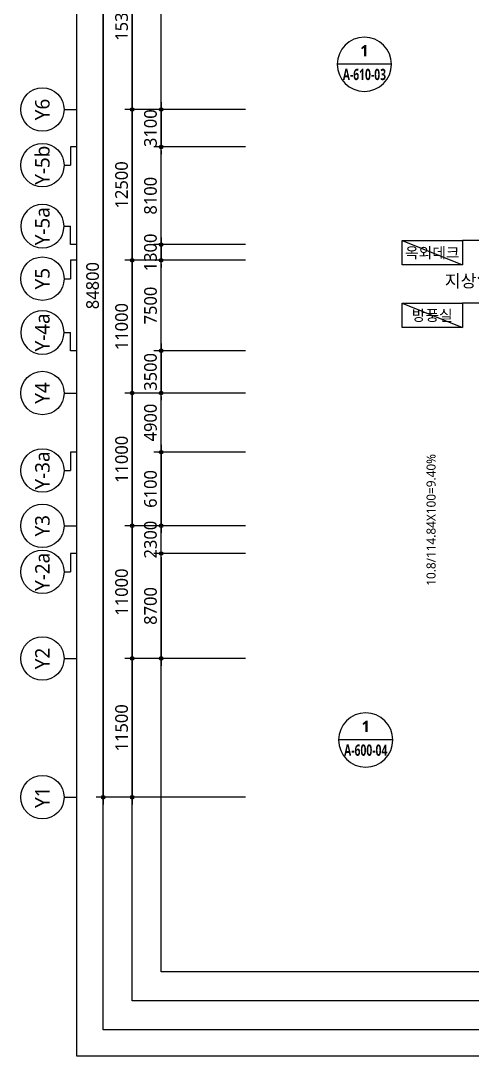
# Model space of a CAD drawing. Header units: millimetres. Extents: x -867282 to 190005487, y -1022614 to 455456909.
# Drawn here: x 784132 to 821599, y 36445 to 122273 of the extents above; entities that cross this region are included whole.
import ezdxf
from ezdxf.enums import TextEntityAlignment as Align

# ---------------------------------------------------------------- set-up
doc = ezdxf.new("R2010")
doc.units = ezdxf.units.MM
doc.header["$LTSCALE"] = 400
doc.header["$MEASUREMENT"] = 0
doc.header["$PDSIZE"] = -10
doc.layers.get('0').update_dxf_attribs({"linetype": 'CONTINUOUS'})
doc.layers.get('Defpoints').update_dxf_attribs({"color": 153, "linetype": 'CONTINUOUS'})
for name, color, linetype in [('A-ANNO-GRA1', 7, 'CONTINUOUS'), ('A-ANNO-TEXT1', 7, 'CONTINUOUS'), ('A-ANNO-TEXT2', 3, 'CONTINUOUS'), ('A-ST-AXIS-BUB', 7, 'CONTINUOUS'), ('A-ST-AXIS-DIM', 7, 'CONTINUOUS'), ('AA-MKXS', 3, 'CONTINUOUS'), ('X-SEC-종$0$A-ST-AXIS-BUB', 7, 'CONTINUOUS')]:
    doc.layers.add(name, color=color, linetype=linetype)
doc.layers.add('Defpoint', color=161, linetype='CONTINUOUS', plot=False)
doc.styles.add('2020음성 1차', font='')
doc.styles.add('SAMOO', font='romans.shx', dxfattribs={"bigfont": 'whgtxt.shx'})
doc.styles.add('SH_대대리576', font='malgun.ttf')
doc.styles.add('SH_진천_나눔', font='')
doc.styles.get('2020음성 1차').set_extended_font_data('NanumGothic', bold=True)
doc.styles.get('SH_진천_나눔').set_extended_font_data('NanumGothic', bold=True)
doc.dimstyles.new('SHP 600', dxfattribs={"dimscale": 300, "dimtxt": 3.5, "dimasz": 1, "dimexe": 2, "dimexo": 2, "dimgap": 1, "dimtad": 1, "dimdec": 0, "dimzin": 0, "dimdsep": 46, "dimtxsty": 'SH_대대리576', "dimblk": 'DIMDOT', "dimcen": 0.09, "dimclrt": 3, "dimadec": 0, "dimazin": 1, "dimtfac": 1, "dimtdec": 0, "dimtix": 1, "dimtmove": 2, "dimatfit": 0, "dimldrblk": 'DIMDOT', "dimfxl": 1, "dimtolj": 1, "dimtzin": 0, "dimarcsym": 0})

# ---------------------------------------------------------------- blocks, each defined once
blk = doc.blocks.new('DIMDOT')
at = {"color": 0}
blk.add_line((-2, 0), (2, 0), dxfattribs=at)
for radius in [0.5, 0.25]:
    blk.add_circle((0, 0), radius, dxfattribs=at)
blk = doc.blocks.new('*D75')
at = {"layer": 'A-ST-AXIS-DIM', "color": 0, "lineweight": -2, "transparency": 16777216}
for p, q in [((802782, 142716), (790382, 142716)), ((790982, 142416), (790982, 58216)), ((802782, 57916), (790382, 57916))]:
    blk.add_line(p, q, dxfattribs=at)
at = {"layer": 'Defpoints', "color": 0, "transparency": 16777216}
for p in [(803382, 142716), (790982, 57916), (803382, 57916)]:
    blk.add_point(p, dxfattribs=at)
at = {"layer": 'A-ST-AXIS-DIM', "color": 0, "linetype": 'ByBlock', "lineweight": -2, "transparency": 16777216, "xscale": 300, "yscale": 300, "zscale": 300}
for p, rotation in [((790982, 142716), 90), ((790982, 57916), 270)]:
    blk.add_blockref('DIMDOT', p, dxfattribs=dict(at, rotation=rotation))
at = {"layer": 'A-ST-AXIS-DIM', "color": 3, "transparency": 16777216, "insert": (790102, 100316), "char_height": 1050, "attachment_point": 5, "rotation": 90, "style": 'SH_대대리576'}
blk.add_mtext('\\A1;84800', dxfattribs=at)
blk = doc.blocks.new('*D76')
at = {"layer": 'A-ST-AXIS-DIM', "color": 0, "lineweight": -2, "transparency": 16777216}
for p, q in [((802782, 69416), (792782, 69416)), ((793382, 69116), (793382, 58216)), ((802782, 57916), (792782, 57916))]:
    blk.add_line(p, q, dxfattribs=at)
at = {"layer": 'Defpoints', "color": 0, "transparency": 16777216}
for p in [(803382, 69416), (793382, 57916), (803382, 57916)]:
    blk.add_point(p, dxfattribs=at)
at = {"layer": 'A-ST-AXIS-DIM', "color": 0, "linetype": 'ByBlock', "lineweight": -2, "transparency": 16777216, "xscale": 300, "yscale": 300, "zscale": 300}
for p, rotation in [((793382, 69416), 90), ((793382, 57916), 270)]:
    blk.add_blockref('DIMDOT', p, dxfattribs=dict(at, rotation=rotation))
at = {"layer": 'A-ST-AXIS-DIM', "color": 3, "transparency": 16777216, "insert": (792505, 63666), "char_height": 1050, "attachment_point": 5, "rotation": 90, "style": 'SH_대대리576'}
blk.add_mtext('\\A1;11500', dxfattribs=at)
blk = doc.blocks.new('*D77')
at = {"layer": 'A-ST-AXIS-DIM', "color": 0, "lineweight": -2, "transparency": 16777216}
for p, q in [((802782, 80416), (792782, 80416)), ((793382, 80116), (793382, 69716)), ((802782, 69416), (792782, 69416))]:
    blk.add_line(p, q, dxfattribs=at)
at = {"layer": 'Defpoints', "color": 0, "transparency": 16777216}
for p in [(803382, 80416), (793382, 69416), (803382, 69416)]:
    blk.add_point(p, dxfattribs=at)
at = {"layer": 'A-ST-AXIS-DIM', "color": 0, "linetype": 'ByBlock', "lineweight": -2, "transparency": 16777216, "xscale": 300, "yscale": 300, "zscale": 300}
for p, rotation in [((793382, 80416), 90), ((793382, 69416), 270)]:
    blk.add_blockref('DIMDOT', p, dxfattribs=dict(at, rotation=rotation))
at = {"layer": 'A-ST-AXIS-DIM', "color": 3, "transparency": 16777216, "insert": (792506, 74916), "char_height": 1050, "attachment_point": 5, "rotation": 90, "style": 'SH_대대리576'}
blk.add_mtext('\\A1;11000', dxfattribs=at)
blk = doc.blocks.new('*D78')
at = {"layer": 'A-ST-AXIS-DIM', "color": 0, "lineweight": -2, "transparency": 16777216}
for p, q in [((802782, 91416), (792782, 91416)), ((793382, 91116), (793382, 80716)), ((802782, 80416), (792782, 80416))]:
    blk.add_line(p, q, dxfattribs=at)
at = {"layer": 'Defpoints', "color": 0, "transparency": 16777216}
for p in [(803382, 91416), (793382, 80416), (803382, 80416)]:
    blk.add_point(p, dxfattribs=at)
at = {"layer": 'A-ST-AXIS-DIM', "color": 0, "linetype": 'ByBlock', "lineweight": -2, "transparency": 16777216, "xscale": 300, "yscale": 300, "zscale": 300}
for p, rotation in [((793382, 91416), 90), ((793382, 80416), 270)]:
    blk.add_blockref('DIMDOT', p, dxfattribs=dict(at, rotation=rotation))
at = {"layer": 'A-ST-AXIS-DIM', "color": 3, "transparency": 16777216, "insert": (792506, 85916), "char_height": 1050, "attachment_point": 5, "rotation": 90, "style": 'SH_대대리576'}
blk.add_mtext('\\A1;11000', dxfattribs=at)
blk = doc.blocks.new('*D79')
at = {"layer": 'A-ST-AXIS-DIM', "color": 0, "lineweight": -2, "transparency": 16777216}
for p, q in [((802782, 102416), (792782, 102416)), ((793382, 102116), (793382, 91716)), ((802782, 91416), (792782, 91416))]:
    blk.add_line(p, q, dxfattribs=at)
at = {"layer": 'Defpoints', "color": 0, "transparency": 16777216}
for p in [(803382, 102416), (793382, 91416), (803382, 91416)]:
    blk.add_point(p, dxfattribs=at)
at = {"layer": 'A-ST-AXIS-DIM', "color": 0, "linetype": 'ByBlock', "lineweight": -2, "transparency": 16777216, "xscale": 300, "yscale": 300, "zscale": 300}
for p, rotation in [((793382, 102416), 90), ((793382, 91416), 270)]:
    blk.add_blockref('DIMDOT', p, dxfattribs=dict(at, rotation=rotation))
at = {"layer": 'A-ST-AXIS-DIM', "color": 3, "transparency": 16777216, "insert": (792506, 96916), "char_height": 1050, "attachment_point": 5, "rotation": 90, "style": 'SH_대대리576'}
blk.add_mtext('\\A1;11000', dxfattribs=at)
blk = doc.blocks.new('*D80')
at = {"layer": 'A-ST-AXIS-DIM', "color": 0, "lineweight": -2, "transparency": 16777216}
for p, q in [((802782, 114916), (792782, 114916)), ((793382, 114616), (793382, 102716)), ((802782, 102416), (792782, 102416))]:
    blk.add_line(p, q, dxfattribs=at)
at = {"layer": 'Defpoints', "color": 0, "transparency": 16777216}
for p in [(803382, 114916), (793382, 102416), (803382, 102416)]:
    blk.add_point(p, dxfattribs=at)
at = {"layer": 'A-ST-AXIS-DIM', "color": 0, "linetype": 'ByBlock', "lineweight": -2, "transparency": 16777216, "xscale": 300, "yscale": 300, "zscale": 300}
for p, rotation in [((793382, 114916), 90), ((793382, 102416), 270)]:
    blk.add_blockref('DIMDOT', p, dxfattribs=dict(at, rotation=rotation))
at = {"layer": 'A-ST-AXIS-DIM', "color": 3, "transparency": 16777216, "insert": (792503, 108666), "char_height": 1050, "attachment_point": 5, "rotation": 90, "style": 'SH_대대리576'}
blk.add_mtext('\\A1;12500', dxfattribs=at)
blk = doc.blocks.new('*D81')
at = {"layer": 'A-ST-AXIS-DIM', "color": 0, "lineweight": -2, "transparency": 16777216}
for p, q in [((802782, 130216), (792782, 130216)), ((793382, 129916), (793382, 115216)), ((802782, 114916), (792782, 114916))]:
    blk.add_line(p, q, dxfattribs=at)
at = {"layer": 'Defpoints', "color": 0, "transparency": 16777216}
for p in [(803382, 130216), (793382, 114916), (803382, 114916)]:
    blk.add_point(p, dxfattribs=at)
at = {"layer": 'A-ST-AXIS-DIM', "color": 0, "linetype": 'ByBlock', "lineweight": -2, "transparency": 16777216, "xscale": 300, "yscale": 300, "zscale": 300}
for p, rotation in [((793382, 130216), 90), ((793382, 114916), 270)]:
    blk.add_blockref('DIMDOT', p, dxfattribs=dict(at, rotation=rotation))
at = {"layer": 'A-ST-AXIS-DIM', "color": 3, "transparency": 16777216, "insert": (792502, 122566), "char_height": 1050, "attachment_point": 5, "rotation": 90, "style": 'SH_대대리576'}
blk.add_mtext('\\A1;15300', dxfattribs=at)
blk = doc.blocks.new('A-ST-AXIS-BUB-1')
at = {"layer": 'A-ST-AXIS-BUB'}
blk.add_line((0, 350), (0, 0), dxfattribs=at)
blk.add_circle((0, 950), 600, dxfattribs=at)
blk = doc.blocks.new('A-ST-AXIS-BUB-2')
at = {"layer": 'X-SEC-종$0$A-ST-AXIS-BUB'}
blk.add_line((1800, 1050, -103000), (1800, 525, -103000), dxfattribs=at)
at = {"layer": 'X-SEC-종$0$A-ST-AXIS-BUB', "elevation": -103000}
blk.add_lwpolyline([(3323, 0), (3323, 525), (1800, 525)], dxfattribs=at)
at = {"layer": 'X-SEC-종$0$A-ST-AXIS-BUB'}
blk.add_circle((1800, 2850, -103000), 1800, dxfattribs=at)
blk = doc.blocks.new('*U392')
at = {"layer": 'AA-MKXS', "color": 3, "linetype": 'Continuous', "ltscale": 5}
blk.add_line((-5.999976, 0), (5.999976, 0), dxfattribs=at)
blk.add_circle((0, 0), 5.999976, dxfattribs=at)
at = {"layer": 'AA-MKXS', "style": 'SAMOO', "width": 0.85}
blk.add_attdef('ViewNUM', text='', height=2.5, dxfattribs=at).set_placement((0, 1), align=Align.BOTTOM_CENTER)
blk.add_attdef('SheetNUM', text='', height=2.5, dxfattribs=at).set_placement((0, -1), align=Align.TOP_CENTER)
blk = doc.blocks.new('*D469')
at = {"layer": 'A-ST-AXIS-DIM', "color": 0, "lineweight": -2, "transparency": 16777216}
for p, q in [((795782, 80716), (795782, 81016)), ((802782, 80416), (795182, 80416)), ((795782, 78116), (795782, 80416)), ((802782, 78116), (795182, 78116)), ((795782, 77816), (795782, 77516))]:
    blk.add_line(p, q, dxfattribs=at)
at = {"layer": 'Defpoints', "color": 0, "transparency": 16777216}
for p in [(795782, 80416), (803382, 80416), (803382, 78116)]:
    blk.add_point(p, dxfattribs=at)
at = {"layer": 'A-ST-AXIS-DIM', "color": 0, "linetype": 'ByBlock', "lineweight": -2, "transparency": 16777216, "xscale": 300, "yscale": 300, "zscale": 300}
for p, rotation in [((795782, 80416), 270), ((795782, 78116), 90)]:
    blk.add_blockref('DIMDOT', p, dxfattribs=dict(at, rotation=rotation))
at = {"layer": 'A-ST-AXIS-DIM', "color": 3, "transparency": 16777216, "insert": (794902, 79266), "char_height": 1050, "attachment_point": 5, "rotation": 90, "style": 'SH_대대리576'}
blk.add_mtext('\\A1;2300', dxfattribs=at)
blk = doc.blocks.new('*D470')
at = {"layer": 'A-ST-AXIS-DIM', "color": 0, "lineweight": -2, "transparency": 16777216}
for p, q in [((802782, 78116), (795182, 78116)), ((795782, 77816), (795782, 69716)), ((802782, 69416), (795182, 69416))]:
    blk.add_line(p, q, dxfattribs=at)
at = {"layer": 'Defpoints', "color": 0, "transparency": 16777216}
for p in [(803382, 78116), (795782, 69416), (803382, 69416)]:
    blk.add_point(p, dxfattribs=at)
at = {"layer": 'A-ST-AXIS-DIM', "color": 0, "linetype": 'ByBlock', "lineweight": -2, "transparency": 16777216, "xscale": 300, "yscale": 300, "zscale": 300}
for p, rotation in [((795782, 78116), 90), ((795782, 69416), 270)]:
    blk.add_blockref('DIMDOT', p, dxfattribs=dict(at, rotation=rotation))
at = {"layer": 'A-ST-AXIS-DIM', "color": 3, "transparency": 16777216, "insert": (794902, 73766), "char_height": 1050, "attachment_point": 5, "rotation": 90, "style": 'SH_대대리576'}
blk.add_mtext('\\A1;8700', dxfattribs=at)
blk = doc.blocks.new('*D471')
at = {"layer": 'A-ST-AXIS-DIM', "color": 0, "lineweight": -2, "transparency": 16777216}
for p, q in [((802782, 86516), (795182, 86516)), ((795782, 86216), (795782, 80716)), ((802782, 80416), (795182, 80416))]:
    blk.add_line(p, q, dxfattribs=at)
at = {"layer": 'Defpoints', "color": 0, "transparency": 16777216}
for p in [(803382, 86516), (795782, 80416), (803382, 80416)]:
    blk.add_point(p, dxfattribs=at)
at = {"layer": 'A-ST-AXIS-DIM', "color": 0, "linetype": 'ByBlock', "lineweight": -2, "transparency": 16777216, "xscale": 300, "yscale": 300, "zscale": 300}
for p, rotation in [((795782, 86516), 90), ((795782, 80416), 270)]:
    blk.add_blockref('DIMDOT', p, dxfattribs=dict(at, rotation=rotation))
at = {"layer": 'A-ST-AXIS-DIM', "color": 3, "transparency": 16777216, "insert": (794902, 83466), "char_height": 1050, "attachment_point": 5, "rotation": 90, "style": 'SH_대대리576'}
blk.add_mtext('\\A1;6100', dxfattribs=at)
blk = doc.blocks.new('*D472')
at = {"layer": 'A-ST-AXIS-DIM', "color": 0, "lineweight": -2, "transparency": 16777216}
for p, q in [((802782, 91416), (795182, 91416)), ((795782, 86816), (795782, 91116)), ((802782, 86516), (795182, 86516))]:
    blk.add_line(p, q, dxfattribs=at)
at = {"layer": 'Defpoints', "color": 0, "transparency": 16777216}
for p in [(795782, 91416), (803382, 91416), (803382, 86516)]:
    blk.add_point(p, dxfattribs=at)
at = {"layer": 'A-ST-AXIS-DIM', "color": 0, "linetype": 'ByBlock', "lineweight": -2, "transparency": 16777216, "xscale": 300, "yscale": 300, "zscale": 300}
for p, rotation in [((795782, 91416), 90), ((795782, 86516), 270)]:
    blk.add_blockref('DIMDOT', p, dxfattribs=dict(at, rotation=rotation))
at = {"layer": 'A-ST-AXIS-DIM', "color": 3, "transparency": 16777216, "insert": (794902, 88966), "char_height": 1050, "attachment_point": 5, "rotation": 90, "style": 'SH_대대리576'}
blk.add_mtext('\\A1;4900', dxfattribs=at)
blk = doc.blocks.new('*D473')
at = {"layer": 'A-ST-AXIS-DIM', "color": 0, "lineweight": -2, "transparency": 16777216}
for p, q in [((795782, 95216), (795782, 95516)), ((802782, 94916), (795182, 94916)), ((795782, 94916), (795782, 91416)), ((802782, 91416), (795182, 91416)), ((795782, 91116), (795782, 90816))]:
    blk.add_line(p, q, dxfattribs=at)
at = {"layer": 'Defpoints', "color": 0, "transparency": 16777216}
for p in [(803382, 94916), (795782, 91416), (803382, 91416)]:
    blk.add_point(p, dxfattribs=at)
at = {"layer": 'A-ST-AXIS-DIM', "color": 0, "linetype": 'ByBlock', "lineweight": -2, "transparency": 16777216, "xscale": 300, "yscale": 300, "zscale": 300}
for p, rotation in [((795782, 94916), 270), ((795782, 91416), 90)]:
    blk.add_blockref('DIMDOT', p, dxfattribs=dict(at, rotation=rotation))
at = {"layer": 'A-ST-AXIS-DIM', "color": 3, "transparency": 16777216, "insert": (794902, 93166), "char_height": 1050, "attachment_point": 5, "rotation": 90, "style": 'SH_대대리576'}
blk.add_mtext('\\A1;3500', dxfattribs=at)
blk = doc.blocks.new('*D474')
at = {"layer": 'A-ST-AXIS-DIM', "color": 0, "lineweight": -2, "transparency": 16777216}
for p, q in [((802782, 102416), (795182, 102416)), ((795782, 95216), (795782, 102116)), ((802782, 94916), (795182, 94916))]:
    blk.add_line(p, q, dxfattribs=at)
at = {"layer": 'Defpoints', "color": 0, "transparency": 16777216}
for p in [(795782, 102416), (803382, 102416), (803382, 94916)]:
    blk.add_point(p, dxfattribs=at)
at = {"layer": 'A-ST-AXIS-DIM', "color": 0, "linetype": 'ByBlock', "lineweight": -2, "transparency": 16777216, "xscale": 300, "yscale": 300, "zscale": 300}
for p, rotation in [((795782, 102416), 90), ((795782, 94916), 270)]:
    blk.add_blockref('DIMDOT', p, dxfattribs=dict(at, rotation=rotation))
at = {"layer": 'A-ST-AXIS-DIM', "color": 3, "transparency": 16777216, "insert": (794905, 98666), "char_height": 1050, "attachment_point": 5, "rotation": 90, "style": 'SH_대대리576'}
blk.add_mtext('\\A1;7500', dxfattribs=at)
blk = doc.blocks.new('*D475')
at = {"layer": 'A-ST-AXIS-DIM', "color": 0, "lineweight": -2, "transparency": 16777216}
for p, q in [((795782, 104016), (795782, 104316)), ((802782, 103716), (795182, 103716)), ((795782, 103716), (795782, 102416)), ((802782, 102416), (795182, 102416)), ((795782, 102116), (795782, 101816))]:
    blk.add_line(p, q, dxfattribs=at)
at = {"layer": 'Defpoints', "color": 0, "transparency": 16777216}
for p in [(803382, 103716), (795782, 102416), (803382, 102416)]:
    blk.add_point(p, dxfattribs=at)
at = {"layer": 'A-ST-AXIS-DIM', "color": 0, "linetype": 'ByBlock', "lineweight": -2, "transparency": 16777216, "xscale": 300, "yscale": 300, "zscale": 300}
for p, rotation in [((795782, 103716), 270), ((795782, 102416), 90)]:
    blk.add_blockref('DIMDOT', p, dxfattribs=dict(at, rotation=rotation))
at = {"layer": 'A-ST-AXIS-DIM', "color": 3, "transparency": 16777216, "insert": (794902, 103066), "char_height": 1050, "attachment_point": 5, "rotation": 90, "style": 'SH_대대리576'}
blk.add_mtext('\\A1;1300', dxfattribs=at)
blk = doc.blocks.new('*D476')
at = {"layer": 'A-ST-AXIS-DIM', "color": 0, "lineweight": -2, "transparency": 16777216}
for p, q in [((802782, 111816), (795182, 111816)), ((795782, 104016), (795782, 111516)), ((802782, 103716), (795182, 103716))]:
    blk.add_line(p, q, dxfattribs=at)
at = {"layer": 'Defpoints', "color": 0, "transparency": 16777216}
for p in [(795782, 111816), (803382, 111816), (803382, 103716)]:
    blk.add_point(p, dxfattribs=at)
at = {"layer": 'A-ST-AXIS-DIM', "color": 0, "linetype": 'ByBlock', "lineweight": -2, "transparency": 16777216, "xscale": 300, "yscale": 300, "zscale": 300}
for p, rotation in [((795782, 111816), 90), ((795782, 103716), 270)]:
    blk.add_blockref('DIMDOT', p, dxfattribs=dict(at, rotation=rotation))
at = {"layer": 'A-ST-AXIS-DIM', "color": 3, "transparency": 16777216, "insert": (794902, 107766), "char_height": 1050, "attachment_point": 5, "rotation": 90, "style": 'SH_대대리576'}
blk.add_mtext('\\A1;8100', dxfattribs=at)
blk = doc.blocks.new('*D477')
at = {"layer": 'A-ST-AXIS-DIM', "color": 0, "lineweight": -2, "transparency": 16777216}
for p, q in [((795782, 115216), (795782, 115516)), ((802782, 114916), (795182, 114916)), ((795782, 114916), (795782, 111816)), ((802782, 111816), (795182, 111816)), ((795782, 111516), (795782, 111216))]:
    blk.add_line(p, q, dxfattribs=at)
at = {"layer": 'Defpoints', "color": 0, "transparency": 16777216}
for p in [(803382, 114916), (795782, 111816), (803382, 111816)]:
    blk.add_point(p, dxfattribs=at)
at = {"layer": 'A-ST-AXIS-DIM', "color": 0, "linetype": 'ByBlock', "lineweight": -2, "transparency": 16777216, "xscale": 300, "yscale": 300, "zscale": 300}
for p, rotation in [((795782, 114916), 270), ((795782, 111816), 90)]:
    blk.add_blockref('DIMDOT', p, dxfattribs=dict(at, rotation=rotation))
at = {"layer": 'A-ST-AXIS-DIM', "color": 3, "transparency": 16777216, "insert": (794902, 113366), "char_height": 1050, "attachment_point": 5, "rotation": 90, "style": 'SH_대대리576'}
blk.add_mtext('\\A1;3100', dxfattribs=at)

msp = doc.modelspace()

# ---------------------------------------------------------------- linework, layer by layer
at = {"layer": 'A-ANNO-GRA1'}
for points in [[(820777.6, 102054.2), (815777.6, 102054.2), (815777.6, 104054.2), (820777.6, 104054.2)], [(820777.6, 96857.3), (815777.6, 96857.3), (815777.6, 98857.3), (820777.6, 98857.3)]]:
    msp.add_lwpolyline(points, close=True, dxfattribs=at)
for points in [[(826378.6, 104054.2), (820777.6, 104054.2)], [(833770.3, 98857.3), (820777.6, 98857.3)]]:
    msp.add_lwpolyline(points, dxfattribs=at)
at = {"layer": 'Defpoint'}
for p, q in [((815777.6, 104054.2), (820777.6, 102054.2)), ((815777.6, 98857.3), (820777.6, 96857.3))]:
    msp.add_line(p, q, dxfattribs=at)
for points in [[(959981.8, 36444.9), (788781.8, 36444.9), (788781.8, 165016.3), (959981.8, 165016.3)], [(957781.8, 38644.9), (790981.8, 38644.9), (790981.8, 162816.3), (957781.8, 162816.3)], [(955381.8, 41044.9), (793381.8, 41044.9), (793381.8, 160416.3), (955381.8, 160416.3)], [(952981.8, 43444.9), (795781.8, 43444.9), (795781.8, 158016.3), (952981.8, 158016.3)]]:
    msp.add_lwpolyline(points, close=True, dxfattribs=at)

# ---------------------------------------------------------------- block references
ref = msp.add_blockref('*U392', (812647.1, 118662.8), dxfattribs=dict(xscale=-375.0015000059622, yscale=375.0015000059622, zscale=375.0015000059622))
ref.add_attrib('SheetNUM', 'A-610-03', dxfattribs={"layer": 'AA-MKXS', "height": 937.5, "style": '2020음성 1차', "width": 0.7}).set_placement((812647.1, 118287.8, 103000), align=Align.TOP_CENTER)
ref.add_attrib('ViewNUM', '1', dxfattribs={"layer": 'AA-MKXS', "height": 937.5, "style": '2020음성 1차'}).set_placement((812647.1, 119037.8, 103000), align=Align.BOTTOM_CENTER)
ref = msp.add_blockref('*U392', (812757.1, 62659.9), dxfattribs=dict(xscale=-375.0015000059622, yscale=375.0015000059622, zscale=375.0015000059622))
ref.add_attrib('SheetNUM', 'A-600-04', dxfattribs={"layer": 'AA-MKXS', "height": 937.5, "style": '2020음성 1차', "width": 0.7}).set_placement((812757.1, 62284.9), align=Align.TOP_CENTER)
ref.add_attrib('ViewNUM', '1', dxfattribs={"layer": 'AA-MKXS', "height": 937.5, "style": '2020음성 1차'}).set_placement((812757.1, 63034.9), align=Align.BOTTOM_CENTER)
at = {"layer": 'A-ST-AXIS-BUB', "xscale": 3, "yscale": 3, "zscale": 3, "rotation": 90}
for p in [(788781.8, 114916.3), (788781.8, 91416.3), (788781.8, 80416.3), (788781.8, 69416.3), (788781.8, 57916.3)]:
    msp.add_blockref('A-ST-AXIS-BUB-1', p, dxfattribs=at)
at = {"layer": 'A-ST-AXIS-BUB'}
for p, rotation in [((788781.8, 108493.4), 90), ((788781.8, 99093.4), 90.00000000000001), ((788781.8, 83193.4), 90), ((788781.8, 74793.4), 90)]:
    msp.add_blockref('A-ST-AXIS-BUB-2', p, dxfattribs=dict(at, rotation=rotation))
at = {"layer": 'A-ST-AXIS-BUB', "xscale": -1}
for p, rotation in [((788781.8, 107039.2), 89.99999999999993), ((788781.8, 98239.2), 89.99999999999994)]:
    msp.add_blockref('A-ST-AXIS-BUB-2', p, dxfattribs=dict(at, rotation=rotation))

# ---------------------------------------------------------------- texts
at = {"layer": 'A-ANNO-TEXT1', "style": 'SH_대대리576'}
for s, p in [('Y6', (785931.8, 114916.3)), ('Y-5b', (785931.8, 110293.4)), ('Y-5a', (785931.8, 105239.2)), ('Y5', (785931.8, 100893.4)), ('Y-4a', (785931.8, 96439.2)), ('Y4', (785931.8, 91416.3)), ('Y-3a', (785931.8, 84993.4)), ('Y3', (785931.8, 80416.3)), ('Y-2a', (785931.8, 76593.4)), ('Y2', (785931.8, 69416.3)), ('Y1', (785931.8, 57916.3))]:
    msp.add_text(s, height=1200, rotation=90, dxfattribs=at).set_placement(p, align=Align.MIDDLE_CENTER)
at = {"layer": 'A-ANNO-TEXT1', "style": 'SH_진천_나눔'}
msp.add_text('지상1층 주출입', height=1050, dxfattribs=at).set_placement((823834.7, 100727.3), align=Align.MIDDLE)
at = {"layer": 'A-ANNO-TEXT2', "style": 'SH_대대리576'}
for s, p in [('옥외데크', (818277.6, 103054.2)), ('방풍실', (818277.6, 97857.3))]:
    msp.add_text(s, height=900, dxfattribs=at).set_placement(p, align=Align.MIDDLE)
msp.add_text('10.8/114.84X100=9.40%%%', height=750, rotation=90, dxfattribs=at).set_placement((818552, 75444.2))

# ---------------------------------------------------------------- dimensions: what is measured, and where the dimension line sits
at = {"layer": 'A-ST-AXIS-DIM'}
for base, p1, p2, angle, picture, middle in [((790981.8, 57916.3), (803381.8, 142716.3), (803381.8, 57916.3), 90, '*D75', (790102.4, 100316.3)), ((793381.8, 114916.3), (803381.8, 130216.3), (803381.8, 114916.3), 90, '*D81', (792502.4, 122566.3)), ((793381.8, 102416.3), (803381.8, 114916.3), (803381.8, 102416.3), 90, '*D80', (792503.1, 108666.3)), ((795781.8, 111816.3), (803381.8, 114916.3), (803381.8, 111816.3), 90, '*D477', (794902.4, 113366.3)), ((795781.8, 111816.3), (803381.8, 103716.3), (803381.8, 111816.3), 270, '*D476', (794902.4, 107766.3)), ((795781.8, 102416.3), (803381.8, 103716.3), (803381.8, 102416.3), 90, '*D475', (794902.4, 103066.3)), ((793381.8, 91416.3), (803381.8, 102416.3), (803381.8, 91416.3), 90, '*D79', (792506.1, 96916.3)), ((795781.8, 102416.3), (803381.8, 94916.3), (803381.8, 102416.3), 270, '*D474', (794904.6, 98666.3)), ((795781.8, 91416.3), (803381.8, 94916.3), (803381.8, 91416.3), 90, '*D473', (794902.4, 93166.3)), ((793381.8, 80416.3), (803381.8, 91416.3), (803381.8, 80416.3), 90, '*D78', (792506.1, 85916.3)), ((795781.8, 91416.3), (803381.8, 86516.3), (803381.8, 91416.3), 270, '*D472', (794902.4, 88966.3)), ((795781.8, 80416.3), (803381.8, 86516.3), (803381.8, 80416.3), 90, '*D471', (794902.4, 83466.3)), ((793381.8, 69416.3), (803381.8, 80416.3), (803381.8, 69416.3), 90, '*D77', (792506.1, 74916.3)), ((795781.8, 80416.3), (803381.8, 78116.3), (803381.8, 80416.3), 270, '*D469', (794902.4, 79266.3)), ((795781.8, 69416.3), (803381.8, 78116.3), (803381.8, 69416.3), 90, '*D470', (794902.4, 73766.3)), ((793381.8, 57916.3), (803381.8, 69416.3), (803381.8, 57916.3), 90, '*D76', (792504.6, 63666.3))]:
    dim = msp.add_linear_dim(base=base, p1=p1, p2=p2, angle=angle, dimstyle='SHP 600', dxfattribs=at)
    dim.commit()
    dim.dimension.update_dxf_attribs({"geometry": picture, "text_midpoint": middle})

doc.saveas('drawing.dxf')
